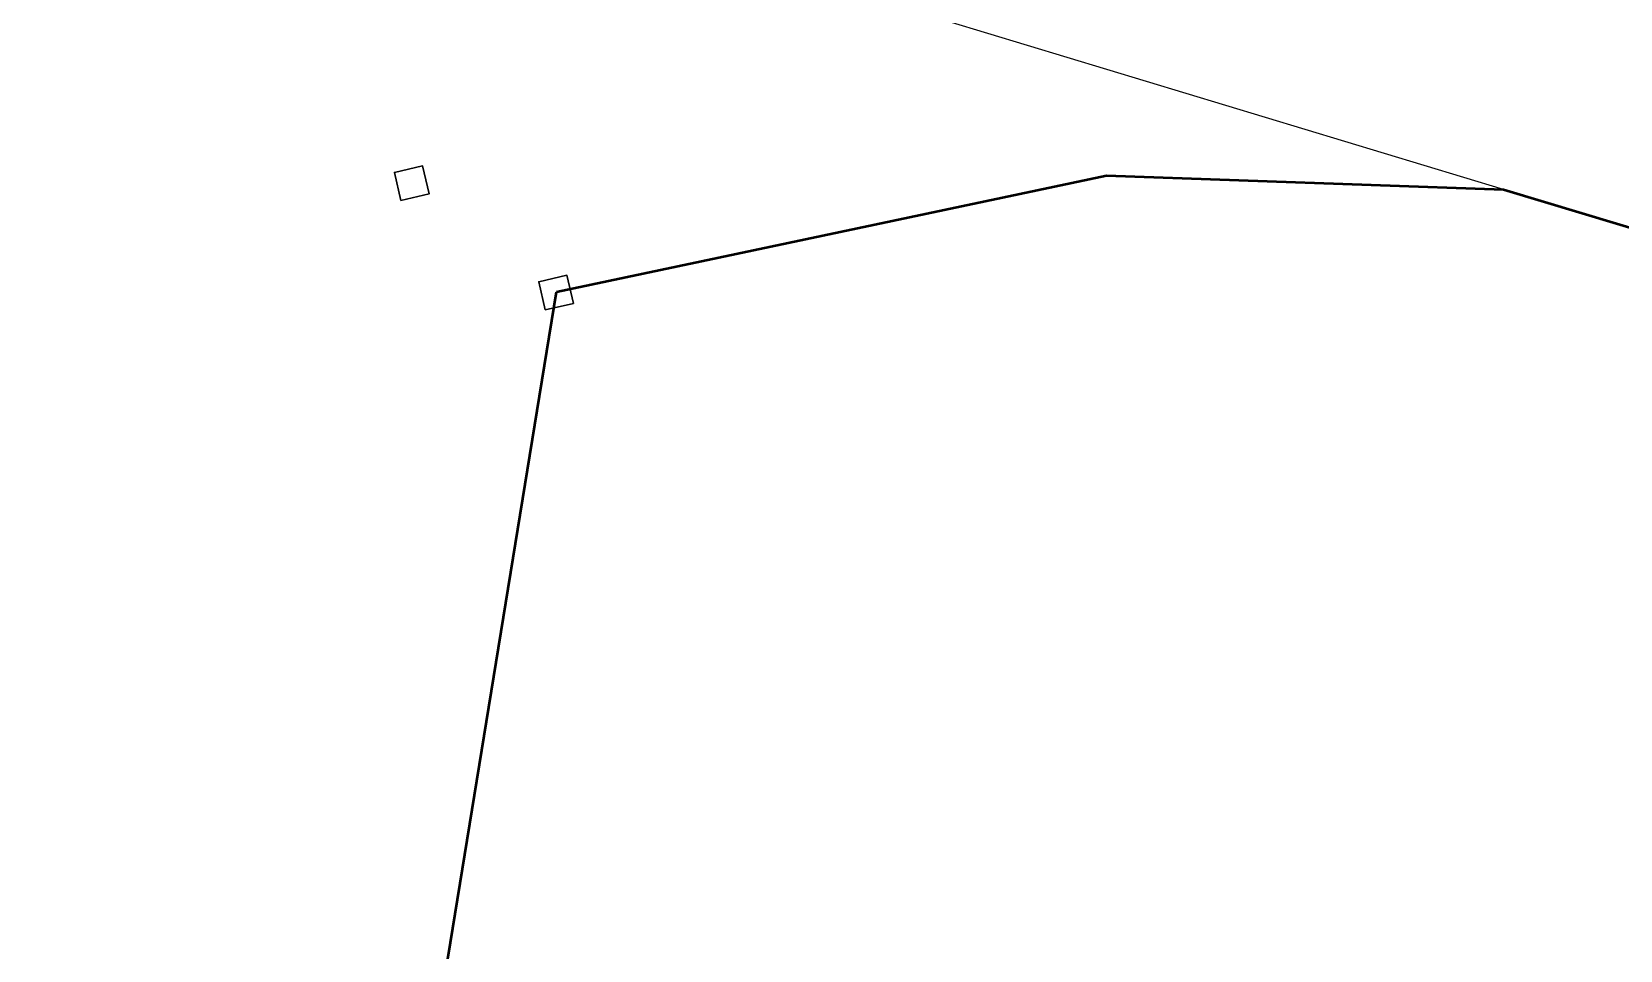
# Model space of a CAD drawing. Extents: x 2080 to 102399, y 2071 to 93424.
# Drawn here: x 79150.6 to 79649.1, y 87878.4 to 88166.6 of the extents above; entities that cross this region are included whole.
import ezdxf

# ---------------------------------------------------------------- set-up
doc = ezdxf.new("R2010")
doc.units = 0
doc.header["$LTSCALE"] = 20
doc.header["$MEASUREMENT"] = 0
doc.linetypes.add('ACAD_ISO02W100', pattern=[15, 12, -3])
doc.layers.add('COUNTRY FENCE', color=13, linetype='ACAD_ISO02W100', lineweight=50)
doc.layers.add('STONE', color=2, linetype='Continuous', lineweight=30)

msp = doc.modelspace()

# ---------------------------------------------------------------- linework, layer by layer
at = {"ltscale": 0.5}
msp.add_line((79612.463, 88117.144), (78744.394, 88379.937), dxfattribs=at)
at = {"layer": 'COUNTRY FENCE', "linetype": 'Continuous'}
for p, q in [((79315.266, 88085.055), (79487.923, 88121.491)), ((79487.923, 88121.491), (79612.463, 88117.144)), ((79612.463, 88117.144), (81067.893, 87677.137)), ((79166.295, 87171.202), (79315.266, 88085.055))]:
    msp.add_line(p, q, dxfattribs=at)
at = {"layer": 'STONE', "linetype": 'Continuous', "ltscale": 0.5}
for points in [[(79266.424, 88113.682), (79275.247, 88115.721), (79273.208, 88124.544), (79264.385, 88122.505)], [(79311.742, 88079.342), (79320.565, 88081.382), (79318.526, 88090.205), (79309.703, 88088.165)]]:
    msp.add_lwpolyline(points, close=True, dxfattribs=at)

doc.saveas('drawing.dxf')
